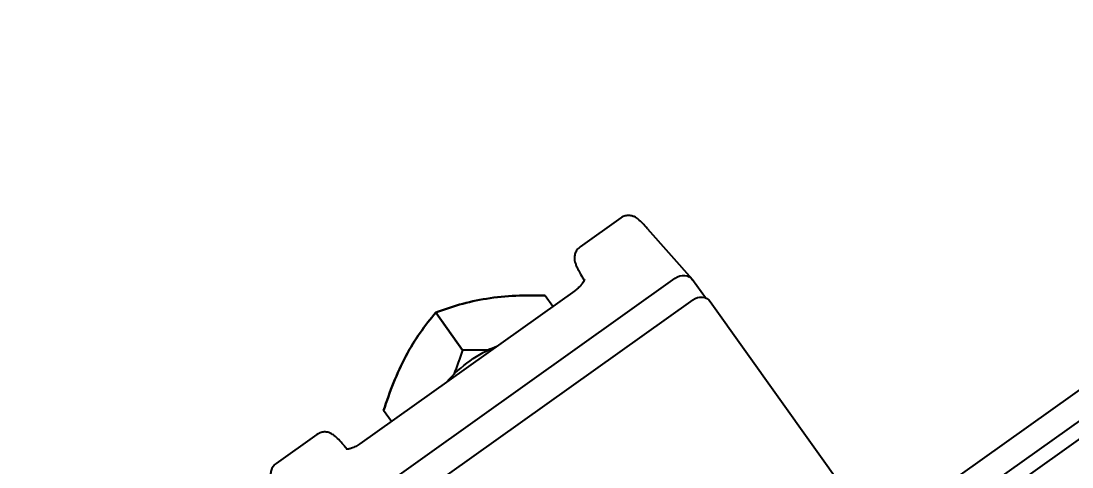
# Model space of a CAD drawing. Header units: feet. Extents: x 2321988 to 2329858, y 6722724 to 6730499.
# Drawn here: x 2326034.7734 to 2326035.1044, y 6726825.8424 to 6726825.9829 of the extents above; entities that cross this region are included whole.
import ezdxf

# ---------------------------------------------------------------- set-up
doc = ezdxf.new("R2010")
doc.units = ezdxf.units.FT
doc.header["$MEASUREMENT"] = 0
doc.header["$PDSIZE"] = 5
doc.layers.add('BESS Dimensions', color=3, linetype='Continuous')
doc.layers.add('C-BESS-EQUIPMENT', color=255, linetype='Continuous')
doc.styles.add('TG_DIMS', font='arial.ttf')
doc.dimstyles.new('TG-PROPOSED-ANNO', dxfattribs={"dimtxt": 0.1, "dimasz": 0.1, "dimexe": 0.05, "dimexo": 0.05, "dimgap": 0.02, "dimtad": 0, "dimtih": 1, "dimtoh": 1, "dimdsep": 46, "dimtxsty": 'TG_DIMS', "dimcen": 0, "dimclrd": 256, "dimclre": 256, "dimclrt": 256, "dimaunit": 1, "dimadec": 6, "dimazin": 2, "dimtfac": 1, "dimtofl": 0, "dimtmove": 1, "dimatfit": 3, "dimfxl": 1, "dimtolj": 1, "dimtzin": 0, "dimarcsym": 0})

# ---------------------------------------------------------------- blocks, each defined once
blk = doc.blocks.new('Midpoint Site Plan$0$GA 34.5kV 10MVAR Cap Bank top')
at = {"color": 0}
for p, q in [((-23.49999999999244, -39.08906523420876), (23.5000000000079, -39.08906523420524)), ((-23.49999999999244, -39.14525245829736), (23.5000000000079, -39.14525245829373)), ((-23.4295880770951, -39.24023837518644), (-20.90499999999355, -39.24023837518621)), ((-23.50499999999352, -40.32265161964915), (-23.50499999999363, -39.27439885815807)), ((-23.51209809173122, -40.34487646151672), (-23.51209809173122, -40.42765161964917)), ((-23.55506861699354, -40.36595288983835), (-26.63493138299356, -40.36595288983858)), ((-23.53877687989291, -40.68414099760889), (-23.51230254406187, -40.43156078815036)), ((-26.64202947473126, -40.4709528898386), (-23.56216670873118, -40.47095288983837)), ((-24.94877687974832, -40.68414099807319), (-24.9466088102435, -40.66345638647738)), ((-23.89858320873117, -40.65265161964908), (-24.89561297548619, -40.65265161964919)), ((-24.74999999999352, -40.65265161964908), (-24.74999999999352, -40.70281840972791)), ((-23.99999999999346, -40.70281840972791), (-23.99999999999352, -40.65265161964908)), ((-23.84541930430532, -40.68414099672191), (-23.84758721119402, -40.66345793116784)), ((-24.37499999999346, -40.89031840977464), (-24.37499999999352, -40.71631840977466)), ((-24.37499999999352, -40.71631840977466), (-24.37499999999352, -40.89031840977464)), ((-25.00767573208333, -40.77581988132465), (-25.19652045137906, -40.77581988132465)), ((-23.5976757320833, -40.77581988132465), (-23.78652045137909, -40.77581988132465))]:
    blk.add_line(p, q, dxfattribs=at)
for centre, major_axis, ratio, start_param, end_param in [((-23.55506861670671, -40.32265161958037), (0.05006861645017623, 2.278924270141934e-10), 0.8648385460597493, 4.71238896896499, 6.28318529682072), ((-23.56216670922714, -40.42765161971829), (-0.05006861685867838, 2.292955898708053e-10), 0.8648385460596416, 1.570796342425709, 3.141592664012892), ((-24.37499999999358, -40.29031840968128), (0.434500000000008, 2.337437439578985e-14), 0.8660254037844501, 4.439196699649592, 4.985581261119925)]:
    blk.add_ellipse(centre, major_axis=major_axis, ratio=ratio, start_param=start_param, end_param=end_param, dxfattribs=at)
for points, knots in [([(-24.89561297524654, -40.65265161936861), (-24.90204857582552, -40.65265161939078), (-24.90857116737521, -40.65307968716252), (-24.92059611227359, -40.65467309015207), (-24.92628372194366, -40.65584473139256), (-24.93582469670542, -40.6585390429658), (-24.93989801141902, -40.6600818553602), (-24.9456483984265, -40.6628013272699), (-24.94761349909703, -40.66403189801485), (-24.94938095381065, -40.66532832759071), (-24.94970174236784, -40.66564767198884), (-24.94970174236681, -40.66564767198781)], [0, 0, 0, 0, 0.04903927641157527, 0.04903927641157527, 0.09681242134326684, 0.09681242134326684, 0.1417134018780874, 0.1417134018780874, 0.1813350880557709, 0.1813350880557709, 0.2080528830430895, 0.2080528830430895, 0.2080528830430895, 0.2080528830430895]), ([(-23.84449444109555, -40.6656476719877), (-23.84449444108878, -40.66564767199463), (-23.84449473853516, -40.66564737058911), (-23.84452156840229, -40.66562047130731), (-23.84517381258297, -40.6649956021771), (-23.84783507857566, -40.6632664061126), (-23.84971437245673, -40.66221081420861), (-23.85460901248183, -40.65999398875692), (-23.85774248496131, -40.65880701967308), (-23.86519030264117, -40.65654977412783), (-23.86968489635132, -40.65548466214841), (-23.87969574526306, -40.6537543866225), (-23.88538891411878, -40.65312462115912), (-23.89359598926018, -40.65271397536844), (-23.89609205756341, -40.65265161937418), (-23.89858320839448, -40.6526516193685)], [0.09140475124646236, 0.09140475124646236, 0.09140475124646236, 0.09140475124646236, 0.09223972163988362, 0.09223972163988362, 0.1288189097639322, 0.1288189097639322, 0.1617656737864481, 0.1617656737864481, 0.1970683454969941, 0.1970683454969941, 0.236731366813734, 0.236731366813734, 0.2807836836799265, 0.2807836836799265, 0.299766253012632, 0.299766253012632, 0.299766253012632, 0.299766253012632]), ([(-25.19651952299984, -40.77581925123229), (-25.20225181888992, -40.77581923423497), (-25.20805210734562, -40.77481306064533), (-25.2187075346157, -40.77106023092415), (-25.22369891923989, -40.76826129200458), (-25.23197981111173, -40.76178887049605), (-25.23539771904808, -40.75806480333642), (-25.24027077737657, -40.75138891137897), (-25.24194722570002, -40.74837005122913), (-25.24461674135773, -40.74282104244332), (-25.24555526452144, -40.74031336012774), (-25.24774887115217, -40.7337820229302), (-25.24860619579073, -40.73020809329512), (-25.25183284879051, -40.71511650049752), (-25.25357162927975, -40.70176886287709), (-25.25541930399635, -40.68414099780375)], [0, 0, 0, 0, 0.04577245844727418, 0.04577245844727418, 0.09142383756408726, 0.09142383756408726, 0.1359304176203615, 0.1359304176203615, 0.1764844283033067, 0.1764844283033067, 0.2222792709990703, 0.2222792709990703, 0.3079813756043661, 0.3079813756043661, 0.5672647553132646, 0.5672647553132646, 0.5672647553132646, 0.5672647553132646]), ([(-24.94877687948514, -40.68414099798474), (-24.95103978639401, -40.70573041371836), (-24.95258694045793, -40.71974276028584), (-24.95794019440808, -40.73860105879487), (-24.95938230435155, -40.74373039321858), (-24.96571582223885, -40.7540313890529), (-24.96825779936239, -40.7574625426339), (-24.97462526726127, -40.76386658336628), (-24.97848692295992, -40.76688587326407), (-24.98729917017079, -40.77183713149338), (-24.99239778781282, -40.77375934140059), (-25.00093055597665, -40.77548009634825), (-25.00431031535783, -40.77581924125047), (-25.00767666046255, -40.77581925123229)], [0, 0, 0, 0, 0.3175527304312765, 0.3175527304312765, 0.4150843678415356, 0.4150843678415356, 0.4563239322391474, 0.4563239322391474, 0.4969483274495664, 0.4969483274495664, 0.5398980514597934, 0.5398980514597934, 0.5667783616150109, 0.5667783616150109, 0.5667783616150109, 0.5667783616150109]), ([(-23.78651952299987, -40.77581925123218), (-23.79225181888989, -40.77581923423486), (-23.79805210734565, -40.77481306064522), (-23.80870753461562, -40.77106023092404), (-23.81369891923981, -40.76826129200447), (-23.8219798111117, -40.76178887049605), (-23.82539771904806, -40.75806480333631), (-23.83027077737654, -40.75138891137885), (-23.83194722569999, -40.7483700512289), (-23.83461674135771, -40.74282104244321), (-23.83555526452136, -40.74031336012763), (-23.83774887115214, -40.73378202293009), (-23.83860619579065, -40.73020809329512), (-23.84183284879049, -40.71511650049752), (-23.84357162927978, -40.70176886287697), (-23.84541930399627, -40.68414099780375)], [0, 0, 0, 0, 0.04577245844713088, 0.04577245844713088, 0.09142383756395007, 0.09142383756395007, 0.1359304176204319, 0.1359304176204319, 0.1764844283034535, 0.1764844283034535, 0.2222792709989759, 0.2222792709989759, 0.3079813756036065, 0.3079813756036065, 0.5672647553132593, 0.5672647553132593, 0.5672647553132593, 0.5672647553132593]), ([(-23.53877687948506, -40.68414099798474), (-23.5410397863937, -40.70573041371574), (-23.54258694045819, -40.71974276028357), (-23.54794019440641, -40.73860105878998), (-23.54938230434931, -40.74373039321313), (-23.55571582223615, -40.75403138904926), (-23.55825779936055, -40.75746254263197), (-23.56462526726096, -40.76386658336605), (-23.56848692295961, -40.76688587326373), (-23.57729917017042, -40.77183713149304), (-23.58239778781245, -40.77375934140036), (-23.5909305559764, -40.77548009634813), (-23.59431031535763, -40.77581924125036), (-23.59767666046253, -40.77581925123218)], [0, 0, 0, 0, 0.3175527303940603, 0.3175527303940603, 0.4150843678198836, 0.4150843678198836, 0.4563239322382684, 0.4563239322382684, 0.4969483274487505, 0.4969483274487505, 0.5398980514589375, 0.5398980514589375, 0.566778361615093, 0.566778361615093, 0.566778361615093, 0.566778361615093])]:
    blk.add_open_spline(points, degree=3, knots=knots, dxfattribs=at)
for points in [[(-24.37499999999352, -40.71631840977466), (-24.40101878770616, -40.69683545343548), (-24.42754169022538, -40.67799757283251), (-24.45459213563458, -40.66023935590908)], [(-24.29544943395314, -40.66024606217832), (-24.32245783343018, -40.67798199415279), (-24.34893117969938, -40.69679798875563), (-24.37499999999352, -40.71631840977466)], [(-24.74999999999352, -40.70281840972791), (-24.69015795499348, -40.74762833591012), (-24.62818425699351, -40.78872628121701), (-24.56249999999352, -40.82156840931827)], [(-24.56249999999352, -40.82156840931827), (-24.62818425699351, -40.78872628121701), (-24.69015795499348, -40.74762833591012), (-24.74999999999352, -40.70281840972791)], [(-24.18749999999346, -40.82156840931827), (-24.12215266099349, -40.78889474047855), (-24.05974722099353, -40.74755733111738), (-23.99999999999352, -40.70281840972791)], [(-23.99999999999352, -40.70281840972791), (-24.05974722099353, -40.74755733111738), (-24.12215266099349, -40.78889474047855), (-24.18749999999346, -40.82156840931827)], [(-24.56249999999352, -40.82156840931827), (-24.49715266099349, -40.85424207902395), (-24.43474722099353, -40.87531011038516), (-24.37499999999346, -40.89031840977464)], [(-24.37499999999346, -40.89031840977464), (-24.43474722099353, -40.87531011038516), (-24.49715266099349, -40.85424207902395), (-24.56249999999352, -40.82156840931827)], [(-24.37499999999346, -40.89031840977464), (-24.31515795499348, -40.87528629059238), (-24.25318425699351, -40.85441053828549), (-24.18749999999346, -40.82156840931827)], [(-24.18749999999346, -40.82156840931827), (-24.25318425699351, -40.85441053828549), (-24.31515795499348, -40.87528629059238), (-24.37499999999346, -40.89031840977464)]]:
    blk.add_open_spline(points, degree=3, dxfattribs=at)
blk = doc.blocks.new('*D110')
at = {"layer": 'BESS Dimensions', "lineweight": -2, "transparency": 16777216}
for p, q in [((2325959.341894124, 6726878.578794673), (2325907.906653638, 6726841.932392191)), ((2325917.781423751, 6726836.68940495), (2325957.715802141, 6726780.639309524)), ((2326007.72205225, 6726710.45278845), (2325967.787673859, 6726766.502883876)), ((2326060.88776501, 6726736.053582497), (2326009.452524525, 6726699.407180014))]:
    blk.add_line(p, q, dxfattribs=at)
at = {"layer": 'BESS Dimensions', "transparency": 16777216}
for points in [[(2325919.138806724, 6726837.656508481), (2325916.424040777, 6726835.722301416), (2325911.978802558, 6726844.833702788)], [(2326009.079435223, 6726711.419891981), (2326006.364669276, 6726709.485684916), (2326013.524673444, 6726702.308490611)]]:
    blk.add_solid(points, dxfattribs=at)
at = {"layer": 'Defpoints', "color": 0, "transparency": 16777216}
for p in [(2325963.414043043, 6726881.480105271), (2326064.959913929, 6726738.954893094), (2326013.524673444, 6726702.308490611)]:
    blk.add_point(p, dxfattribs=at)
at = {"layer": 'BESS Dimensions', "transparency": 16777216, "insert": (2325962.751738, 6726773.571096701), "char_height": 10, "attachment_point": 5, "style": 'TG_DIMS'}
blk.add_mtext("\\A1;175'", dxfattribs=at)

msp = doc.modelspace()

# ---------------------------------------------------------------- block references
at = {"layer": 'C-BESS-EQUIPMENT', "xscale": -0.08333333333333331, "yscale": 0.08333333333333331, "zscale": 0.08333333333333331, "rotation": 215.4689808292026}
msp.add_blockref('Midpoint Site Plan$0$GA 34.5kV 10MVAR Cap Bank top', (2326038.535604824, 6726824.294510515), dxfattribs=at)

# ---------------------------------------------------------------- dimensions: what is measured, and where the dimension line sits
at = {"layer": 'BESS Dimensions'}
dim = msp.add_aligned_dim(p1=(2325963.414043043, 6726881.480105272), p2=(2326064.959913929, 6726738.954893094), distance=-63.15491096235818, dimstyle='TG-PROPOSED-ANNO', override={"dimscale": 50, "dimpost": "'"}, dxfattribs=at)
dim.commit()
dim.dimension.update_dxf_attribs({"geometry": '*D110', "text_midpoint": (2325962.751738, 6726773.571096701)})

doc.saveas('drawing.dxf')
